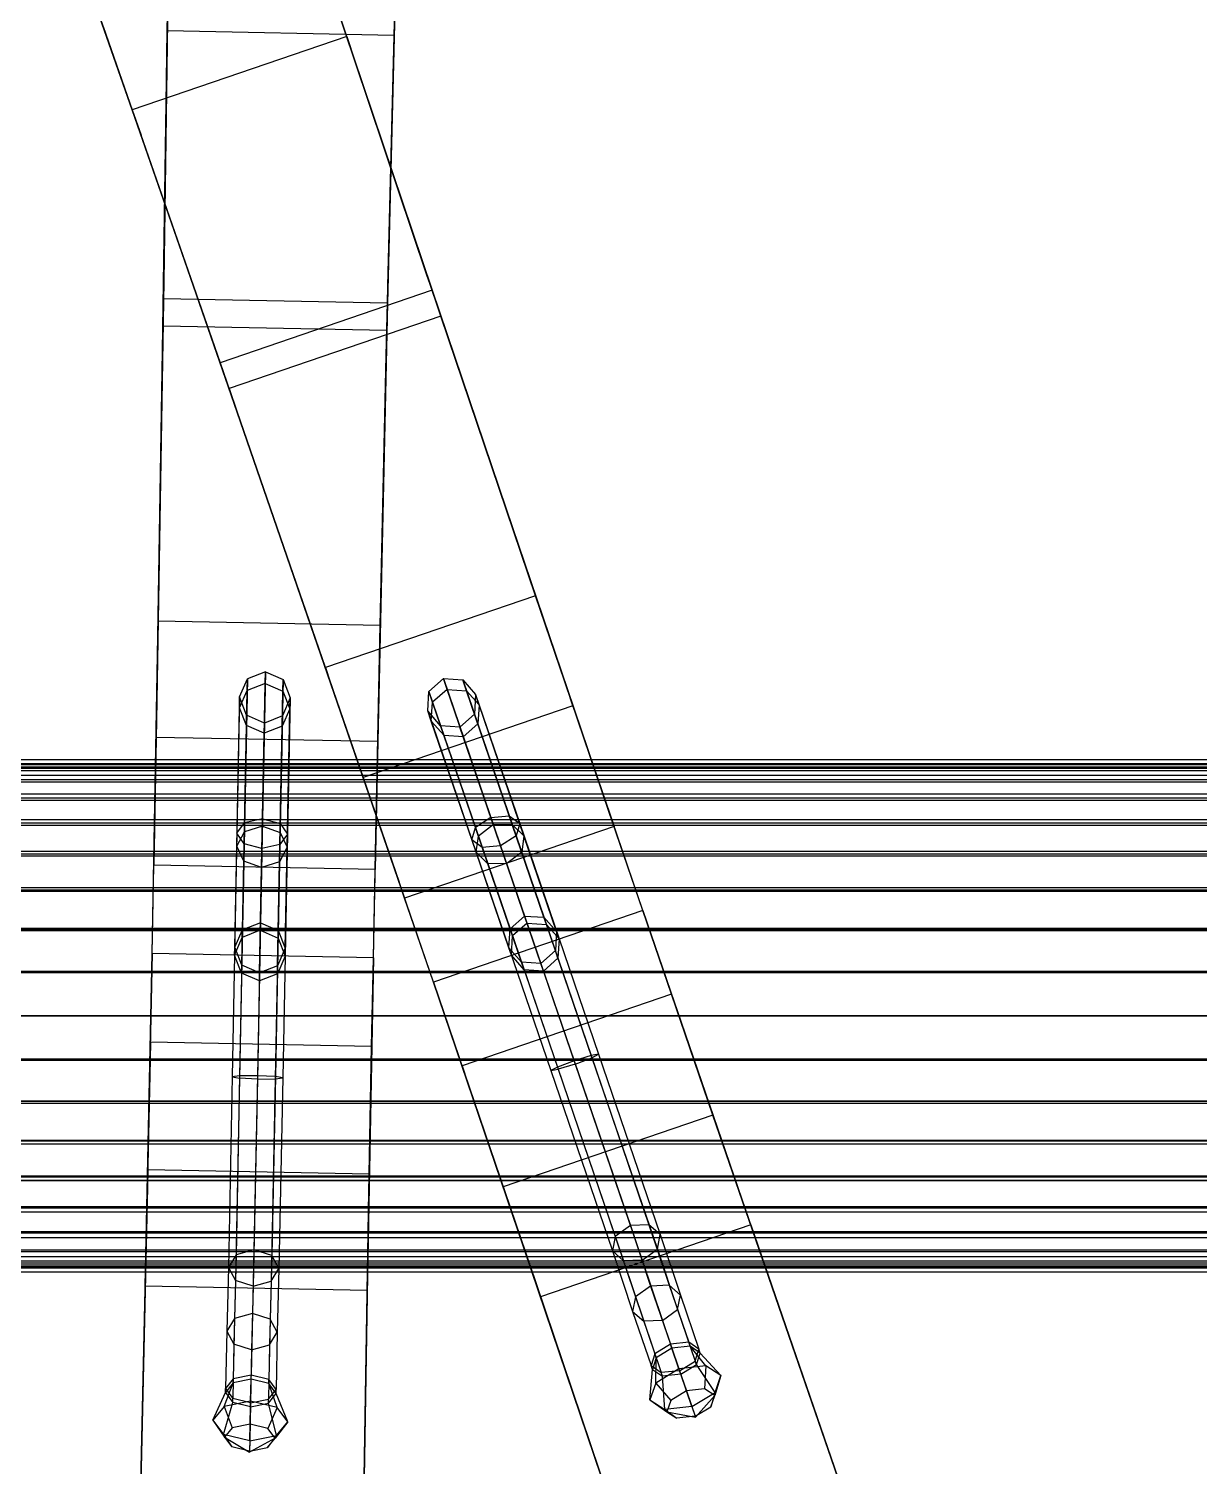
# Model space of a CAD drawing. Extents: x 11992 to 29481, y -6727 to 6811.
# Drawn here: x 14593.6 to 14664.7, y 899.8 to 987.1 of the extents above; entities that cross this region are included whole.
import ezdxf

# ---------------------------------------------------------------- set-up
doc = ezdxf.new("R2010")
doc.units = 0
doc.header["$MEASUREMENT"] = 0
doc.layers.get('0').update_dxf_attribs({"color": 8, "linetype": 'CONTINUOUS'})

msp = doc.modelspace()

# ---------------------------------------------------------------- linework, layer by layer
for p, q in [((14602.059, 986.958, -225.292), (14602.251, 1001.926, -243.542)), ((14615.831, 986.69, -225.292), (14616.222, 1001.654, -243.542)), ((14602.037, 985.325, -226.298), (14602.234, 1000.513, -244.817)), ((14612.956, 986.624, -1560.279), (14608.205, 1000.819, -1578.529)), ((14615.789, 985.057, -226.298), (14616.184, 1000.242, -244.817)), ((14613.476, 985.075, -1561.286), (14608.653, 999.479, -1579.805)), ((14599.924, 982.166, -1560.279), (14594.984, 996.296, -1578.529)), ((14600.461, 980.623, -1561.286), (14595.451, 994.962, -1579.805)), ((14602.144, 993.358, -258.021), (14601.841, 971.737, -245.625)), ((14610.922, 992.693, -1593.008), (14617.81, 972.195, -1580.613)), ((14615.995, 993.089, -258.021), (14615.457, 971.472, -245.625)), ((14602.131, 992.315, -259.547), (14601.825, 970.693, -247.152)), ((14615.968, 992.046, -259.547), (14615.433, 970.429, -247.152)), ((14611.253, 991.703, -1594.534), (14618.144, 971.207, -1582.139)), ((14597.814, 988.208, -1593.008), (14604.924, 967.787, -1580.613)), ((14598.158, 987.224, -1594.534), (14605.266, 966.801, -1582.139)), ((14612.956, 986.624, -1560.279), (14599.924, 982.166, -1560.279)), ((14601.799, 969.033, -197.931), (14602.059, 986.958, -225.292)), ((14602.059, 986.958, -225.292), (14602.037, 985.325, -226.298)), ((14615.831, 986.69, -225.292), (14602.059, 986.958, -225.292)), ((14618.674, 969.634, -1532.918), (14612.956, 986.624, -1560.279)), ((14612.956, 986.624, -1560.279), (14613.476, 985.075, -1561.286)), ((14615.394, 968.769, -197.931), (14615.831, 986.69, -225.292)), ((14615.831, 986.69, -225.292), (14615.789, 985.057, -226.298)), ((14601.776, 967.521, -199.122), (14602.037, 985.325, -226.298)), ((14601.841, 971.737, -245.625), (14602.037, 985.325, -226.298)), ((14619.158, 968.2, -1534.109), (14613.476, 985.075, -1561.286)), ((14617.81, 972.195, -1580.613), (14613.476, 985.075, -1561.286)), ((14615.358, 967.256, -199.122), (14615.789, 985.057, -226.298)), ((14615.457, 971.472, -245.625), (14615.789, 985.057, -226.298)), ((14599.924, 982.166, -1560.279), (14600.461, 980.623, -1561.286)), ((14605.81, 965.233, -1532.918), (14599.924, 982.166, -1560.279)), ((14606.305, 963.803, -1534.109), (14600.461, 980.623, -1561.286)), ((14604.924, 967.787, -1580.613), (14600.461, 980.623, -1561.286)), ((14601.841, 971.737, -245.625), (14601.399, 945.099, -230.354)), ((14601.825, 970.693, -247.152), (14601.841, 971.737, -245.625)), ((14618.144, 971.207, -1582.139), (14617.81, 972.195, -1580.613)), ((14617.81, 972.195, -1580.613), (14626.36, 946.963, -1565.341)), ((14618.144, 971.207, -1582.139), (14605.266, 966.801, -1582.139)), ((14615.457, 971.472, -245.625), (14614.862, 944.837, -230.354)), ((14615.433, 970.429, -247.152), (14615.457, 971.472, -245.625)), ((14618.144, 971.207, -1582.139), (14626.697, 945.976, -1566.868)), ((14601.825, 970.693, -247.152), (14601.381, 944.056, -231.88)), ((14615.433, 970.429, -247.152), (14601.825, 970.693, -247.152)), ((14615.433, 970.429, -247.152), (14614.84, 943.794, -231.88)), ((14618.674, 969.634, -1532.918), (14605.81, 965.233, -1532.918)), ((14624.425, 952.654, -1519.332), (14618.674, 969.634, -1532.918)), ((14618.674, 969.634, -1532.918), (14619.158, 968.2, -1534.109)), ((14601.506, 951.109, -184.345), (14601.799, 969.033, -197.931)), ((14601.799, 969.033, -197.931), (14601.776, 967.521, -199.122)), ((14615.394, 968.769, -197.931), (14601.799, 969.033, -197.931)), ((14614.99, 950.847, -184.345), (14615.394, 968.769, -197.931)), ((14615.394, 968.769, -197.931), (14615.358, 967.256, -199.122)), ((14624.719, 951.789, -1520.977), (14619.158, 968.2, -1534.109)), ((14626.36, 946.963, -1565.341), (14619.158, 968.2, -1534.109)), ((14601.399, 945.099, -230.354), (14601.776, 967.521, -199.122)), ((14601.49, 950.195, -185.99), (14601.776, 967.521, -199.122)), ((14605.266, 966.801, -1582.139), (14604.924, 967.787, -1580.613)), ((14604.924, 967.787, -1580.613), (14613.62, 942.605, -1565.341)), ((14605.266, 966.801, -1582.139), (14613.959, 941.618, -1566.868)), ((14614.862, 944.837, -230.354), (14615.358, 967.256, -199.122)), ((14614.97, 949.933, -185.99), (14615.358, 967.256, -199.122)), ((14605.81, 965.233, -1532.918), (14606.305, 963.803, -1534.109)), ((14611.664, 948.289, -1519.332), (14605.81, 965.233, -1532.918)), ((14611.961, 947.425, -1520.977), (14606.305, 963.803, -1534.109)), ((14613.62, 942.605, -1565.341), (14606.305, 963.803, -1534.109)), ((14624.425, 952.654, -1519.332), (14611.664, 948.289, -1519.332)), ((14630.94, 933.541, -1514.615), (14624.425, 952.654, -1519.332)), ((14624.425, 952.654, -1519.332), (14624.719, 951.789, -1520.977)), ((14630.94, 933.541, -1516.933), (14624.719, 951.789, -1520.977)), ((14628.863, 939.621, -1560.895), (14624.719, 951.789, -1520.977)), ((14601.134, 930.919, -179.628), (14601.506, 951.109, -184.345)), ((14601.506, 951.109, -184.345), (14601.49, 950.195, -185.99)), ((14614.99, 950.847, -184.345), (14601.506, 951.109, -184.345)), ((14614.575, 930.658, -179.628), (14614.99, 950.847, -184.345)), ((14614.99, 950.847, -184.345), (14614.97, 949.933, -185.99)), ((14601.134, 930.919, -181.945), (14601.49, 950.195, -185.99)), ((14601.257, 937.343, -225.907), (14601.49, 950.195, -185.99)), ((14614.575, 930.658, -181.945), (14614.97, 949.933, -185.99)), ((14614.703, 937.081, -225.907), (14614.97, 949.933, -185.99)), ((14611.664, 948.289, -1519.332), (14611.961, 947.425, -1520.977)), ((14618.22, 929.19, -1514.615), (14611.664, 948.289, -1519.332)), ((14606.92, 947.604, -122.246), (14606.448, 923.351, -106.771)), ((14606.449, 946.512, -122.572), (14606.92, 947.604, -122.246)), ((14606.906, 946.904, -138.207), (14606.92, 947.604, -122.246)), ((14608, 947.325, -138.382), (14606.906, 946.904, -138.207)), ((14608.014, 948.039, -122.111), (14606.92, 947.604, -122.246)), ((14607.831, 938.666, -148.418), (14608, 947.325, -138.382)), ((14608.014, 948.039, -122.111), (14607.84, 939.112, -109.583)), ((14608, 947.325, -138.382), (14608.014, 948.039, -122.111)), ((14608, 947.325, -138.382), (14609.076, 946.862, -138.207)), ((14608.014, 948.039, -122.111), (14609.09, 947.562, -122.246)), ((14609.09, 947.562, -122.246), (14608.921, 938.827, -109.987)), ((14609.076, 946.862, -138.207), (14609.09, 947.562, -122.246)), ((14609.09, 947.562, -122.246), (14609.518, 946.453, -122.572)), ((14618.22, 929.19, -1516.933), (14611.961, 947.425, -1520.977)), ((14616.138, 935.268, -1560.895), (14611.961, 947.425, -1520.977)), ((14618.83, 947.63, -1457.099), (14617.95, 946.847, -1457.234)), ((14619.061, 946.955, -1473.37), (14618.83, 947.63, -1457.099)), ((14618.83, 947.63, -1457.099), (14620.005, 947.55, -1457.234)), ((14618.83, 947.63, -1457.099), (14621.72, 939.182, -1444.57)), ((14620.231, 946.887, -1473.194), (14620.005, 947.55, -1457.234)), ((14620.005, 947.55, -1457.234), (14620.786, 946.654, -1457.559)), ((14620.005, 947.55, -1457.234), (14622.832, 939.284, -1444.975)), ((14606.449, 946.512, -122.572), (14606.288, 938.241, -110.963)), ((14606.436, 945.845, -137.783), (14606.906, 946.904, -138.207)), ((14606.436, 945.845, -137.783), (14606.449, 946.512, -122.572)), ((14606.877, 945.403, -122.897), (14606.449, 946.512, -122.572)), ((14606.739, 938.319, -148.156), (14606.906, 946.904, -138.207)), ((14608.91, 938.277, -148.156), (14609.076, 946.862, -138.207)), ((14609.518, 946.453, -122.572), (14609.047, 945.361, -122.897)), ((14609.076, 946.862, -138.207), (14609.505, 945.786, -137.783)), ((14609.518, 946.453, -122.572), (14609.357, 938.182, -110.963)), ((14609.505, 945.786, -137.783), (14609.518, 946.453, -122.572)), ((14617.881, 945.66, -1457.559), (14617.95, 946.847, -1457.234)), ((14618.177, 946.185, -1473.194), (14617.95, 946.847, -1457.234)), ((14617.95, 946.847, -1457.234), (14620.779, 938.581, -1444.975)), ((14619.061, 946.955, -1473.37), (14618.177, 946.185, -1473.194)), ((14621.864, 938.76, -1483.406), (14619.061, 946.955, -1473.37)), ((14619.061, 946.955, -1473.37), (14620.231, 946.887, -1473.194)), ((14623.01, 938.763, -1483.143), (14620.231, 946.887, -1473.194)), ((14620.231, 946.887, -1473.194), (14621.002, 946.023, -1472.77)), ((14620.786, 946.654, -1457.559), (14620.717, 945.467, -1457.885)), ((14621.002, 946.023, -1472.77), (14620.786, 946.654, -1457.559)), ((14620.786, 946.654, -1457.559), (14623.464, 938.827, -1445.951)), ((14626.697, 945.976, -1566.868), (14626.36, 946.963, -1565.341)), ((14626.36, 946.963, -1565.341), (14628.863, 939.621, -1560.895)), ((14606.273, 937.441, -147.523), (14606.436, 945.845, -137.783)), ((14606.865, 944.769, -137.359), (14606.436, 945.845, -137.783)), ((14609.505, 945.786, -137.783), (14609.035, 944.727, -137.359)), ((14609.342, 937.381, -147.523), (14609.505, 945.786, -137.783)), ((14626.697, 945.976, -1566.868), (14613.959, 941.618, -1566.868)), ((14618.663, 944.764, -1457.885), (14617.881, 945.66, -1457.559)), ((14618.097, 945.029, -1472.77), (14617.881, 945.66, -1457.559)), ((14617.881, 945.66, -1457.559), (14620.559, 937.833, -1445.951)), ((14618.097, 945.029, -1472.77), (14618.177, 946.185, -1473.194)), ((14620.956, 938.061, -1483.143), (14618.177, 946.185, -1473.194)), ((14621.002, 946.023, -1472.77), (14620.923, 944.867, -1472.346)), ((14623.723, 938.069, -1482.51), (14621.002, 946.023, -1472.77)), ((14626.697, 945.976, -1566.868), (14629.2, 938.634, -1562.421)), ((14601.399, 945.099, -230.354), (14601.257, 937.343, -225.907)), ((14601.381, 944.056, -231.88), (14601.399, 945.099, -230.354)), ((14606.705, 936.545, -146.89), (14606.865, 944.769, -137.359)), ((14606.877, 945.403, -122.897), (14606.725, 937.596, -111.94)), ((14606.865, 944.769, -137.359), (14606.877, 945.403, -122.897)), ((14607.941, 944.306, -137.183), (14606.865, 944.769, -137.359)), ((14607.954, 944.926, -123.032), (14606.877, 945.403, -122.897)), ((14607.954, 944.926, -123.032), (14607.805, 937.311, -112.344)), ((14607.941, 944.306, -137.183), (14607.954, 944.926, -123.032)), ((14609.035, 944.727, -137.359), (14607.941, 944.306, -137.183)), ((14609.047, 945.361, -122.897), (14607.954, 944.926, -123.032)), ((14608.875, 936.503, -146.89), (14609.035, 944.727, -137.359)), ((14609.047, 945.361, -122.897), (14608.896, 937.554, -111.94)), ((14609.035, 944.727, -137.359), (14609.047, 945.361, -122.897)), ((14614.862, 944.837, -230.354), (14614.703, 937.081, -225.907)), ((14614.84, 943.794, -231.88), (14614.862, 944.837, -230.354)), ((14618.868, 944.164, -1472.346), (14618.097, 945.029, -1472.77)), ((14620.818, 937.075, -1482.51), (14618.097, 945.029, -1472.77)), ((14619.838, 944.684, -1458.02), (14618.663, 944.764, -1457.885)), ((14618.868, 944.164, -1472.346), (14618.663, 944.764, -1457.885)), ((14618.663, 944.764, -1457.885), (14621.191, 937.376, -1446.928)), ((14620.717, 945.467, -1457.885), (14619.838, 944.684, -1458.02)), ((14620.038, 944.097, -1472.171), (14619.838, 944.684, -1458.02)), ((14619.838, 944.684, -1458.02), (14626.771, 924.415, -1444.471)), ((14620.923, 944.867, -1472.346), (14620.038, 944.097, -1472.171)), ((14620.923, 944.867, -1472.346), (14620.717, 945.467, -1457.885)), ((14620.717, 945.467, -1457.885), (14623.245, 938.078, -1446.928)), ((14623.585, 937.084, -1481.877), (14620.923, 944.867, -1472.346)), ((14601.381, 944.056, -231.88), (14601.237, 936.3, -227.433)), ((14614.84, 943.794, -231.88), (14601.381, 944.056, -231.88)), ((14607.783, 936.156, -146.628), (14607.941, 944.306, -137.183)), ((14614.84, 943.794, -231.88), (14614.682, 936.038, -227.433)), ((14620.038, 944.097, -1472.171), (14618.868, 944.164, -1472.346)), ((14621.531, 936.381, -1481.877), (14618.868, 944.164, -1472.346)), ((14624.748, 930.33, -1492.605), (14620.038, 944.097, -1472.171)), ((14427.638, 942.706, -126.749), (15683.433, 942.708, -126.75)), ((14427.638, 942.704, -1463.261), (15683.433, 942.708, -1463.262)), ((14427.638, 942.47, -124.049), (15683.433, 942.471, -124.049)), ((14427.638, 942.469, -1460.56), (15683.433, 942.471, -1460.561)), ((14427.638, 942.47, -129.45), (15683.433, 942.471, -129.451)), ((14427.638, 942.469, -1465.962), (15683.433, 942.471, -1465.963)), ((14427.638, 942.404, -126.749), (15683.433, 942.405, -126.75)), ((14427.638, 942.402, -1463.261), (15683.433, 942.405, -1463.262)), ((15683.433, 942.174, -124.102), (14427.638, 942.172, -124.101)), ((15683.433, 942.174, -1460.613), (14427.638, 942.171, -1460.613)), ((15683.433, 942.174, -129.398), (14427.638, 942.172, -129.398)), ((15683.433, 942.174, -1465.91), (14427.638, 942.171, -1465.91)), ((14427.913, 942.268, -126.75), (15683.707, 942.27, -126.75)), ((14427.913, 942.266, -1463.262), (15683.707, 942.27, -1463.262)), ((14427.913, 942.039, -124.124), (15683.707, 942.04, -124.124)), ((14427.913, 942.037, -1460.636), (15683.707, 942.04, -1460.636)), ((14427.913, 942.039, -129.376), (15683.707, 942.04, -129.376)), ((14427.913, 942.037, -1465.888), (15683.707, 942.04, -1465.888)), ((14613.959, 941.618, -1566.868), (14613.62, 942.605, -1565.341)), ((14613.62, 942.605, -1565.341), (14616.138, 935.268, -1560.895)), ((14427.638, 941.768, -121.43), (15683.433, 941.77, -121.43)), ((14427.638, 941.768, -132.069), (15683.433, 941.77, -132.07)), ((14427.638, 941.767, -1457.941), (15683.433, 941.77, -1457.942)), ((14427.638, 941.767, -1468.581), (15683.433, 941.77, -1468.582)), ((15683.433, 941.486, -121.533), (14427.638, 941.484, -121.533)), ((15683.433, 941.486, -131.966), (14427.638, 941.484, -131.966)), ((15683.433, 941.485, -1458.045), (14427.638, 941.482, -1458.045)), ((15683.433, 941.485, -1468.478), (14427.638, 941.482, -1468.478)), ((14427.913, 941.356, -121.578), (15683.707, 941.358, -121.578)), ((14427.913, 941.356, -131.921), (15683.707, 941.358, -131.922)), ((14427.913, 941.355, -1458.09), (15683.707, 941.358, -1458.09)), ((14427.913, 941.355, -1468.433), (15683.707, 941.358, -1468.434)), ((14613.959, 941.618, -1566.868), (14616.477, 934.281, -1562.421)), ((14427.638, 940.623, -134.527), (15683.433, 940.624, -134.527)), ((14427.638, 940.621, -1471.039), (15683.433, 940.624, -1471.039)), ((14427.638, 940.623, -118.972), (15683.433, 940.624, -118.973)), ((14427.638, 940.621, -1455.484), (15683.433, 940.624, -1455.485)), ((15683.433, 940.362, -134.376), (14427.638, 940.36, -134.375)), ((15683.433, 940.362, -1470.888), (14427.638, 940.359, -1470.887)), ((15683.433, 940.362, -119.124), (14427.638, 940.36, -119.124)), ((15683.433, 940.362, -1455.636), (14427.638, 940.359, -1455.635)), ((14427.913, 940.242, -134.31), (15683.707, 940.244, -134.311)), ((14427.913, 940.241, -1470.822), (15683.707, 940.244, -1470.822)), ((14427.913, 940.242, -119.189), (15683.707, 940.244, -119.189)), ((14427.913, 940.241, -1455.701), (15683.707, 940.244, -1455.701)), ((14629.2, 938.634, -1562.421), (14628.863, 939.621, -1560.895)), ((14630.94, 933.541, -1557.184), (14628.863, 939.621, -1560.895)), ((14427.638, 939.067, -116.752), (15683.433, 939.069, -116.752)), ((14427.638, 939.067, -136.747), (15683.433, 939.069, -136.748)), ((14427.638, 939.066, -1453.263), (15683.433, 939.068, -1453.264)), ((14427.638, 939.066, -1473.259), (15683.433, 939.068, -1473.26)), ((15683.433, 938.837, -116.946), (14427.638, 938.836, -116.946)), ((15683.433, 938.837, -136.553), (14427.638, 938.836, -136.553)), ((15683.433, 938.837, -1453.458), (14427.638, 938.834, -1453.458)), ((15683.433, 938.837, -1473.065), (14427.638, 938.834, -1473.065)), ((14427.913, 938.73, -117.03), (15683.707, 938.732, -117.03)), ((14427.913, 938.73, -136.469), (15683.707, 938.732, -136.469)), ((14427.913, 938.729, -1453.542), (15683.707, 938.732, -1453.542)), ((14427.913, 938.729, -1472.981), (15683.707, 938.732, -1472.982)), ((14606.288, 938.241, -110.963), (14606.75, 938.869, -109.987)), ((14607.831, 938.666, -148.418), (14606.739, 938.319, -148.156)), ((14607.84, 939.112, -109.583), (14606.75, 938.869, -109.987)), ((14607.84, 939.112, -109.583), (14607.532, 923.3, -106.305)), ((14607.717, 932.791, -158.51), (14607.831, 938.666, -148.418)), ((14607.831, 938.666, -148.418), (14608.91, 938.277, -148.156)), ((14607.84, 939.112, -109.583), (14608.921, 938.827, -109.987)), ((14608.921, 938.827, -109.987), (14608.618, 923.309, -106.771)), ((14608.921, 938.827, -109.987), (14609.357, 938.182, -110.963)), ((14629.2, 938.634, -1562.421), (14616.477, 934.281, -1562.421)), ((14620.559, 937.833, -1445.951), (14620.779, 938.581, -1444.975)), ((14621.72, 939.182, -1444.57), (14620.779, 938.581, -1444.975)), ((14620.779, 938.581, -1444.975), (14625.802, 923.895, -1441.758)), ((14621.864, 938.76, -1483.406), (14620.956, 938.061, -1483.143)), ((14621.72, 939.182, -1444.57), (14622.832, 939.284, -1444.975)), ((14621.72, 939.182, -1444.57), (14626.839, 924.218, -1441.293)), ((14621.864, 938.76, -1483.406), (14623.01, 938.763, -1483.143)), ((14623.766, 933.2, -1493.497), (14621.864, 938.76, -1483.406)), ((14622.832, 939.284, -1444.975), (14623.464, 938.827, -1445.951)), ((14622.832, 939.284, -1444.975), (14627.856, 924.598, -1441.758)), ((14624.937, 933.131, -1493.367), (14623.01, 938.763, -1483.143)), ((14623.01, 938.763, -1483.143), (14623.723, 938.069, -1482.51)), ((14623.464, 938.827, -1445.951), (14623.245, 938.078, -1446.928)), ((14623.464, 938.827, -1445.951), (14628.258, 924.813, -1442.882)), ((14630.94, 933.541, -1559.336), (14629.2, 938.634, -1562.421)), ((14606.288, 938.241, -110.963), (14606, 923.434, -107.895)), ((14606.273, 937.441, -147.523), (14606.739, 938.319, -148.156)), ((14606.725, 937.596, -111.94), (14606.288, 938.241, -110.963)), ((14606.624, 932.368, -158.379), (14606.739, 938.319, -148.156)), ((14608.794, 932.326, -158.379), (14608.91, 938.277, -148.156)), ((14609.357, 938.182, -110.963), (14608.896, 937.554, -111.94)), ((14608.91, 938.277, -148.156), (14609.342, 937.381, -147.523)), ((14609.357, 938.182, -110.963), (14609.069, 923.374, -107.895)), ((14621.191, 937.376, -1446.928), (14620.559, 937.833, -1445.951)), ((14620.559, 937.833, -1445.951), (14625.353, 923.82, -1442.882)), ((14620.818, 937.075, -1482.51), (14620.956, 938.061, -1483.143)), ((14622.883, 932.428, -1493.367), (14620.956, 938.061, -1483.143)), ((14623.245, 938.078, -1446.928), (14622.303, 937.477, -1447.332)), ((14623.245, 938.078, -1446.928), (14627.809, 924.737, -1444.006)), ((14623.723, 938.069, -1482.51), (14623.585, 937.084, -1481.877)), ((14625.71, 932.262, -1493.051), (14623.723, 938.069, -1482.51)), ((14427.638, 937.151, -114.834), (15683.433, 937.152, -114.834)), ((14427.638, 937.149, -1451.346), (15683.433, 937.152, -1451.346)), ((14427.638, 937.151, -138.665), (15683.433, 937.152, -138.665)), ((14427.638, 937.149, -1475.177), (15683.433, 937.152, -1475.177)), ((15683.433, 936.958, -115.066), (14427.638, 936.956, -115.066)), ((15683.433, 936.958, -1451.578), (14427.638, 936.954, -1451.578)), ((15683.433, 936.958, -138.433), (14427.638, 936.956, -138.433)), ((15683.433, 936.958, -1474.945), (14427.638, 936.954, -1474.945)), ((14427.913, 936.867, -115.166), (15683.707, 936.868, -115.167)), ((14427.913, 936.865, -1451.678), (15683.707, 936.868, -1451.678)), ((14427.913, 936.867, -138.333), (15683.707, 936.868, -138.333)), ((14427.913, 936.865, -1474.845), (15683.707, 936.868, -1474.845)), ((14601.134, 930.919, -222.196), (14601.257, 937.343, -225.907)), ((14601.237, 936.3, -227.433), (14601.257, 937.343, -225.907)), ((14606.153, 931.304, -158.064), (14606.273, 937.441, -147.523)), ((14606.705, 936.545, -146.89), (14606.273, 937.441, -147.523)), ((14606.725, 937.596, -111.94), (14606.451, 923.499, -109.018)), ((14607.805, 937.311, -112.344), (14606.725, 937.596, -111.94)), ((14607.805, 937.311, -112.344), (14607.537, 923.508, -109.484)), ((14608.896, 937.554, -111.94), (14607.805, 937.311, -112.344)), ((14608.896, 937.554, -111.94), (14608.621, 923.456, -109.018)), ((14609.342, 937.381, -147.523), (14608.875, 936.503, -146.89)), ((14609.222, 931.245, -158.064), (14609.342, 937.381, -147.523)), ((14614.575, 930.658, -222.196), (14614.703, 937.081, -225.907)), ((14614.682, 936.038, -227.433), (14614.703, 937.081, -225.907)), ((14621.531, 936.381, -1481.877), (14620.818, 937.075, -1482.51)), ((14622.805, 931.268, -1493.051), (14620.818, 937.075, -1482.51)), ((14622.303, 937.477, -1447.332), (14621.191, 937.376, -1446.928)), ((14621.191, 937.376, -1446.928), (14625.754, 924.035, -1444.006)), ((14623.585, 937.084, -1481.877), (14622.677, 936.385, -1481.615)), ((14625.631, 931.102, -1492.736), (14623.585, 937.084, -1481.877)), ((14601.134, 930.919, -224.348), (14601.237, 936.3, -227.433)), ((14614.682, 936.038, -227.433), (14601.237, 936.3, -227.433)), ((14606.582, 930.223, -157.748), (14606.705, 936.545, -146.89)), ((14607.783, 936.156, -146.628), (14606.705, 936.545, -146.89)), ((14607.658, 929.758, -157.618), (14607.783, 936.156, -146.628)), ((14608.875, 936.503, -146.89), (14607.783, 936.156, -146.628)), ((14608.752, 930.181, -157.748), (14608.875, 936.503, -146.89)), ((14614.575, 930.658, -224.348), (14614.682, 936.038, -227.433)), ((14622.677, 936.385, -1481.615), (14621.531, 936.381, -1481.877)), ((14623.577, 930.399, -1492.736), (14621.531, 936.381, -1481.877)), ((14616.477, 934.281, -1562.421), (14616.138, 935.268, -1560.895)), ((14618.22, 929.19, -1557.184), (14616.138, 935.268, -1560.895)), ((14427.638, 934.929, -113.279), (15683.433, 934.931, -113.279)), ((14427.638, 934.929, -140.22), (15683.433, 934.931, -140.22)), ((14427.638, 934.928, -1449.791), (15683.433, 934.931, -1449.791)), ((14427.638, 934.928, -1476.732), (15683.433, 934.931, -1476.732)), ((15683.433, 934.779, -113.541), (14427.638, 934.777, -113.541)), ((15683.433, 934.779, -139.958), (14427.638, 934.777, -139.958)), ((15683.433, 934.779, -1450.053), (14427.638, 934.776, -1450.053)), ((15683.433, 934.779, -1476.47), (14427.638, 934.776, -1476.47)), ((14427.913, 934.708, -113.654), (15683.707, 934.709, -113.654)), ((14427.913, 934.708, -139.845), (15683.707, 934.709, -139.845)), ((14427.913, 934.706, -1450.166), (15683.707, 934.709, -1450.167)), ((14427.913, 934.706, -1476.357), (15683.707, 934.709, -1476.357)), ((14618.22, 929.19, -1559.336), (14616.477, 934.281, -1562.421)), ((14630.94, 933.541, -1559.336), (14618.22, 929.19, -1559.336)), ((14630.94, 933.541, -1514.615), (14618.22, 929.19, -1514.615)), ((14632.684, 928.45, -1562.421), (14630.94, 933.541, -1559.336)), ((14630.94, 933.541, -1559.336), (14630.94, 933.541, -1557.184)), ((14633.022, 927.463, -1560.895), (14630.94, 933.541, -1557.184)), ((14630.94, 933.541, -1516.933), (14630.94, 933.541, -1514.615)), ((14637.497, 914.442, -1519.332), (14630.94, 933.541, -1514.615)), ((14630.94, 933.541, -1516.933), (14637.199, 915.306, -1520.977)), ((14630.94, 933.541, -1557.184), (14630.94, 933.541, -1516.933)), ((14427.638, 932.472, -141.366), (15683.433, 932.473, -141.366)), ((14427.638, 932.47, -1477.878), (15683.433, 932.473, -1477.878)), ((14427.638, 932.472, -112.133), (15683.433, 932.473, -112.133)), ((14427.638, 932.47, -1448.645), (15683.433, 932.473, -1448.645)), ((14607.717, 932.791, -158.51), (14606.624, 932.368, -158.379)), ((14607.708, 932.337, -168.639), (14607.717, 932.791, -158.51)), ((14607.717, 932.791, -158.51), (14608.794, 932.326, -158.379)), ((14622.805, 931.268, -1493.051), (14622.883, 932.428, -1493.367)), ((14623.766, 933.2, -1493.497), (14622.883, 932.428, -1493.367)), ((14623.032, 931.994, -1503.616), (14622.883, 932.428, -1493.367)), ((14623.913, 932.77, -1517.19), (14623.032, 931.994, -1517.19)), ((14623.913, 932.77, -1503.626), (14623.032, 931.994, -1503.616)), ((14623.913, 932.77, -1503.626), (14623.766, 933.2, -1493.497)), ((14623.766, 933.2, -1493.497), (14624.937, 933.131, -1493.367)), ((14623.913, 932.77, -1517.19), (14625.086, 932.696, -1517.19)), ((14623.913, 932.77, -1517.19), (14623.913, 932.77, -1503.626)), ((14623.913, 932.77, -1503.626), (14625.086, 932.696, -1503.616)), ((14625.086, 932.696, -1503.616), (14624.937, 933.131, -1493.367)), ((14624.937, 933.131, -1493.367), (14625.71, 932.262, -1493.051)), ((14625.086, 932.696, -1517.19), (14625.086, 932.696, -1503.616)), ((14625.086, 932.696, -1517.19), (14625.863, 931.815, -1517.19)), ((14625.086, 932.696, -1503.616), (14625.863, 931.815, -1503.592)), ((15683.433, 932.369, -141.082), (14427.638, 932.368, -141.081)), ((15683.433, 932.369, -1477.594), (14427.638, 932.367, -1477.593)), ((15683.433, 932.369, -112.418), (14427.638, 932.368, -112.418)), ((15683.433, 932.369, -1448.93), (14427.638, 932.367, -1448.929)), ((14427.913, 932.319, -140.959), (15683.707, 932.321, -140.959)), ((14427.913, 932.319, -112.541), (15683.707, 932.321, -112.541)), ((14427.913, 932.317, -1477.471), (15683.707, 932.32, -1477.471)), ((14427.913, 932.317, -1449.053), (15683.707, 932.32, -1449.053)), ((14606.144, 930.832, -182.203), (14606.615, 931.908, -182.203)), ((14606.144, 930.832, -168.605), (14606.615, 931.908, -168.629)), ((14606.153, 931.304, -158.064), (14606.624, 932.368, -158.379)), ((14606.615, 931.908, -168.629), (14606.624, 932.368, -158.379)), ((14607.708, 932.337, -182.203), (14606.615, 931.908, -182.203)), ((14607.708, 932.337, -168.639), (14606.615, 931.908, -168.629)), ((14606.615, 931.908, -182.203), (14606.615, 931.908, -168.629)), ((14607.708, 932.337, -182.203), (14608.785, 931.866, -182.203)), ((14607.708, 932.337, -182.203), (14607.708, 932.337, -168.639)), ((14607.708, 932.337, -168.639), (14608.785, 931.866, -168.629)), ((14608.785, 931.866, -168.629), (14608.794, 932.326, -158.379)), ((14608.785, 931.866, -182.203), (14608.785, 931.866, -168.629)), ((14608.785, 931.866, -182.203), (14609.213, 930.772, -182.203)), ((14608.785, 931.866, -168.629), (14609.213, 930.772, -168.605)), ((14608.794, 932.326, -158.379), (14609.222, 931.245, -158.064)), ((14622.958, 930.821, -1517.19), (14623.032, 931.994, -1517.19)), ((14622.958, 930.821, -1503.592), (14623.032, 931.994, -1503.616)), ((14623.032, 931.994, -1517.19), (14623.032, 931.994, -1503.616)), ((14625.71, 932.262, -1493.051), (14625.631, 931.102, -1492.736)), ((14625.863, 931.815, -1503.592), (14625.71, 932.262, -1493.051)), ((14625.863, 931.815, -1517.19), (14625.788, 930.642, -1517.19)), ((14625.863, 931.815, -1503.592), (14625.788, 930.642, -1503.568)), ((14625.863, 931.815, -1517.19), (14625.863, 931.815, -1503.592)), ((14600.72, 910.73, -184.345), (14601.134, 930.919, -179.628)), ((14601.134, 930.919, -181.945), (14600.739, 911.644, -185.99)), ((14601.007, 924.495, -225.907), (14601.134, 930.919, -222.196)), ((14601.028, 925.538, -227.433), (14601.134, 930.919, -224.348)), ((14601.134, 930.919, -224.348), (14601.134, 930.919, -222.196)), ((14601.134, 930.919, -181.945), (14601.134, 930.919, -179.628)), ((14601.134, 930.919, -222.196), (14601.134, 930.919, -181.945)), ((14614.575, 930.658, -224.348), (14601.134, 930.919, -224.348)), ((14614.575, 930.658, -179.628), (14601.134, 930.919, -179.628)), ((14606.144, 930.832, -168.605), (14606.153, 931.304, -158.064)), ((14606.572, 929.738, -182.203), (14606.144, 930.832, -182.203)), ((14606.572, 929.738, -168.58), (14606.144, 930.832, -168.605)), ((14606.144, 930.832, -182.203), (14606.144, 930.832, -168.605)), ((14606.582, 930.223, -157.748), (14606.153, 931.304, -158.064)), ((14609.213, 930.772, -182.203), (14608.743, 929.696, -182.203)), ((14609.213, 930.772, -168.605), (14608.743, 929.696, -168.58)), ((14609.222, 931.245, -158.064), (14608.752, 930.181, -157.748)), ((14609.213, 930.772, -168.605), (14609.222, 931.245, -158.064)), ((14609.213, 930.772, -182.203), (14609.213, 930.772, -168.605)), ((14614.204, 910.468, -184.345), (14614.575, 930.658, -179.628)), ((14614.575, 930.658, -181.945), (14614.22, 911.381, -185.99)), ((14614.453, 924.234, -225.907), (14614.575, 930.658, -222.196)), ((14614.472, 925.277, -227.433), (14614.575, 930.658, -224.348)), ((14614.575, 930.658, -224.348), (14614.575, 930.658, -222.196)), ((14614.575, 930.658, -181.945), (14614.575, 930.658, -179.628)), ((14614.575, 930.658, -222.196), (14614.575, 930.658, -181.945)), ((14623.577, 930.399, -1492.736), (14622.805, 931.268, -1493.051)), ((14622.958, 930.821, -1503.592), (14622.805, 931.268, -1493.051)), ((14623.734, 929.94, -1517.19), (14622.958, 930.821, -1517.19)), ((14623.734, 929.94, -1503.568), (14622.958, 930.821, -1503.592)), ((14622.958, 930.821, -1517.19), (14622.958, 930.821, -1503.592)), ((14625.631, 931.102, -1492.736), (14624.748, 930.33, -1492.605)), ((14625.788, 930.642, -1503.568), (14625.631, 931.102, -1492.736)), ((14427.638, 929.853, -111.431), (15683.433, 929.854, -111.432)), ((14427.638, 929.853, -142.068), (15683.433, 929.854, -142.068)), ((14427.638, 929.852, -1447.943), (15683.433, 929.854, -1447.944)), ((14427.638, 929.852, -1478.579), (15683.433, 929.854, -1478.58)), ((15683.433, 929.802, -111.729), (14427.638, 929.8, -111.729)), ((15683.433, 929.802, -141.77), (14427.638, 929.8, -141.77)), ((15683.433, 929.801, -1448.241), (14427.638, 929.799, -1448.241)), ((15683.433, 929.801, -1478.282), (14427.638, 929.799, -1478.281)), ((14427.913, 929.773, -111.858), (15683.707, 929.775, -111.858)), ((14427.913, 929.773, -141.641), (15683.707, 929.775, -141.641)), ((14427.913, 929.772, -1448.37), (15683.707, 929.775, -1448.37)), ((14427.913, 929.772, -1478.153), (15683.707, 929.775, -1478.153)), ((14606.572, 929.738, -168.58), (14606.582, 930.223, -157.748)), ((14607.658, 929.758, -157.618), (14606.582, 930.223, -157.748)), ((14608.752, 930.181, -157.748), (14607.658, 929.758, -157.618)), ((14608.743, 929.696, -168.58), (14608.752, 930.181, -157.748)), ((14624.748, 930.33, -1492.605), (14623.577, 930.399, -1492.736)), ((14623.734, 929.94, -1503.568), (14623.577, 930.399, -1492.736)), ((14624.907, 929.866, -1517.19), (14623.734, 929.94, -1517.19)), ((14624.907, 929.866, -1503.558), (14623.734, 929.94, -1503.568)), ((14623.734, 929.94, -1517.19), (14623.734, 929.94, -1503.568)), ((14624.907, 929.866, -1503.558), (14624.748, 930.33, -1492.605)), ((14625.788, 930.642, -1517.19), (14624.907, 929.866, -1517.19)), ((14625.788, 930.642, -1503.568), (14624.907, 929.866, -1503.558)), ((14624.907, 929.866, -1517.19), (14624.907, 929.866, -1503.558)), ((14625.788, 930.642, -1517.19), (14625.788, 930.642, -1503.568)), ((14607.649, 929.268, -182.203), (14606.572, 929.738, -182.203)), ((14607.649, 929.268, -168.57), (14606.572, 929.738, -168.58)), ((14606.572, 929.738, -182.203), (14606.572, 929.738, -168.58)), ((14607.649, 929.268, -168.57), (14607.658, 929.758, -157.618)), ((14608.743, 929.696, -182.203), (14607.649, 929.268, -182.203)), ((14608.743, 929.696, -168.58), (14607.649, 929.268, -168.57)), ((14607.649, 929.268, -182.203), (14607.649, 929.268, -168.57)), ((14608.743, 929.696, -182.203), (14608.743, 929.696, -168.58)), ((14620.298, 923.11, -1560.895), (14618.22, 929.19, -1557.184)), ((14618.22, 929.19, -1559.336), (14618.22, 929.19, -1557.184)), ((14619.961, 924.097, -1562.421), (14618.22, 929.19, -1559.336)), ((14618.22, 929.19, -1516.933), (14624.442, 910.942, -1520.977)), ((14624.736, 910.076, -1519.332), (14618.22, 929.19, -1514.615)), ((14618.22, 929.19, -1516.933), (14618.22, 929.19, -1514.615)), ((14618.22, 929.19, -1557.184), (14618.22, 929.19, -1516.933)), ((14632.684, 928.45, -1562.421), (14619.961, 924.097, -1562.421)), ((14635.202, 921.113, -1566.868), (14632.684, 928.45, -1562.421)), ((14632.684, 928.45, -1562.421), (14633.022, 927.463, -1560.895)), ((14427.638, 927.152, -111.195), (15683.433, 927.153, -111.195)), ((15683.433, 927.153, -111.498), (14427.638, 927.152, -111.497)), ((14427.638, 927.15, -1447.707), (15683.433, 927.153, -1447.707)), ((15683.433, 927.153, -1448.01), (14427.638, 927.15, -1448.01)), ((14427.638, 927.152, -142.304), (15683.433, 927.153, -142.304)), ((15683.433, 927.153, -142.002), (14427.638, 927.152, -142.001)), ((14427.638, 927.15, -1478.816), (15683.433, 927.153, -1478.816)), ((15683.433, 927.153, -1478.514), (14427.638, 927.15, -1478.513)), ((14635.541, 920.126, -1565.341), (14633.022, 927.463, -1560.895)), ((14633.022, 927.463, -1560.895), (14637.199, 915.306, -1520.977)), ((14427.913, 927.147, -111.628), (15683.707, 927.149, -111.629)), ((14427.913, 927.146, -1448.14), (15683.707, 927.149, -1448.141)), ((14427.913, 927.147, -141.871), (15683.707, 927.149, -141.871)), ((14427.913, 927.146, -1478.383), (15683.707, 927.149, -1478.383)), ((14600.87, 917.783, -231.88), (14601.028, 925.538, -227.433)), ((14601.028, 925.538, -227.433), (14601.007, 924.495, -225.907)), ((14614.472, 925.277, -227.433), (14601.028, 925.538, -227.433)), ((14614.329, 917.521, -231.88), (14614.472, 925.277, -227.433)), ((14614.472, 925.277, -227.433), (14614.453, 924.234, -225.907)), ((14627.809, 924.737, -1444.006), (14626.771, 924.415, -1444.471)), ((14626.839, 924.218, -1441.293), (14627.856, 924.598, -1441.758)), ((14628.258, 924.813, -1442.882), (14627.809, 924.737, -1444.006)), ((14627.809, 924.737, -1444.006), (14631.32, 914.451, -1449.231)), ((14627.856, 924.598, -1441.758), (14628.258, 924.813, -1442.882)), ((14627.856, 924.598, -1441.758), (14631.83, 912.969, -1447.556)), ((14628.258, 924.813, -1442.882), (14632, 913.856, -1448.395)), ((15683.433, 924.505, -111.729), (14427.638, 924.504, -111.729)), ((15683.433, 924.505, -141.77), (14427.638, 924.504, -141.77)), ((15683.433, 924.505, -1448.241), (14427.638, 924.502, -1448.241)), ((15683.433, 924.505, -1478.282), (14427.638, 924.502, -1478.281)), ((14427.638, 924.451, -111.431), (15683.433, 924.453, -111.432)), ((14427.638, 924.451, -142.068), (15683.433, 924.453, -142.068)), ((14427.638, 924.45, -1447.943), (15683.433, 924.453, -1447.944)), ((14427.638, 924.45, -1478.579), (15683.433, 924.453, -1478.58)), ((14427.913, 924.521, -111.858), (15683.707, 924.523, -111.858)), ((14427.913, 924.521, -141.641), (15683.707, 924.523, -141.641)), ((14427.913, 924.52, -1448.37), (15683.707, 924.523, -1448.37)), ((14427.913, 924.52, -1478.153), (15683.707, 924.523, -1478.153)), ((14601.007, 924.495, -225.907), (14600.739, 911.644, -185.99)), ((14600.848, 916.74, -230.354), (14601.007, 924.495, -225.907)), ((14614.453, 924.234, -225.907), (14614.22, 911.381, -185.99)), ((14614.31, 916.478, -230.354), (14614.453, 924.234, -225.907)), ((14619.961, 924.097, -1562.421), (14620.298, 923.11, -1560.895)), ((14622.464, 916.755, -1566.868), (14619.961, 924.097, -1562.421)), ((14625.754, 924.035, -1444.006), (14625.353, 923.82, -1442.882)), ((14625.353, 923.82, -1442.882), (14625.802, 923.895, -1441.758)), ((14625.353, 923.82, -1442.882), (14629.096, 912.862, -1448.389)), ((14626.771, 924.415, -1444.471), (14625.754, 924.035, -1444.006)), ((14625.754, 924.035, -1444.006), (14629.266, 913.748, -1449.228)), ((14626.839, 924.218, -1441.293), (14625.802, 923.895, -1441.758)), ((14625.802, 923.895, -1441.758), (14629.776, 912.266, -1447.552)), ((14626.771, 924.415, -1444.471), (14630.187, 914.407, -1449.577)), ((14626.839, 924.218, -1441.293), (14630.908, 912.311, -1447.207)), ((14606, 923.434, -107.895), (14605.769, 911.857, -113.402)), ((14606.451, 923.499, -109.018), (14606, 923.434, -107.895)), ((14606, 923.434, -107.895), (14606.448, 923.351, -106.771)), ((14606.448, 923.351, -106.771), (14606.204, 911.064, -112.565)), ((14606.451, 923.499, -109.018), (14606.232, 912.631, -114.24)), ((14607.532, 923.3, -106.305), (14606.448, 923.351, -106.771)), ((14607.537, 923.508, -109.484), (14606.451, 923.499, -109.018)), ((14607.532, 923.3, -106.305), (14607.284, 910.719, -112.22)), ((14607.537, 923.508, -109.484), (14607.323, 912.935, -114.589)), ((14607.532, 923.3, -106.305), (14608.618, 923.309, -106.771)), ((14608.621, 923.456, -109.018), (14607.537, 923.508, -109.484)), ((14608.618, 923.309, -106.771), (14608.375, 911.022, -112.568)), ((14608.621, 923.456, -109.018), (14608.403, 912.589, -114.244)), ((14608.618, 923.309, -106.771), (14609.069, 923.374, -107.895)), ((14609.069, 923.374, -107.895), (14608.621, 923.456, -109.018)), ((14609.069, 923.374, -107.895), (14608.838, 911.797, -113.407)), ((14622.8, 915.768, -1565.341), (14620.298, 923.11, -1560.895)), ((14620.298, 923.11, -1560.895), (14624.442, 910.942, -1520.977)), ((15683.433, 921.937, -141.082), (14427.638, 921.936, -141.081)), ((15683.433, 921.937, -112.418), (14427.638, 921.936, -112.418)), ((15683.433, 921.936, -1477.594), (14427.638, 921.934, -1477.593)), ((15683.433, 921.936, -1448.93), (14427.638, 921.934, -1448.929)), ((14427.913, 921.975, -140.959), (15683.707, 921.977, -140.959)), ((14427.913, 921.974, -1477.471), (15683.707, 921.977, -1477.471)), ((14427.913, 921.975, -112.541), (15683.707, 921.977, -112.541)), ((14427.913, 921.974, -1449.052), (15683.707, 921.977, -1449.053)), ((14427.638, 921.833, -112.133), (15683.433, 921.834, -112.133)), ((14427.638, 921.833, -141.366), (15683.433, 921.833, -141.366)), ((14427.638, 921.831, -1477.877), (15683.433, 921.833, -1477.878)), ((14427.638, 921.831, -1448.645), (15683.433, 921.833, -1448.645)), ((14635.202, 921.113, -1566.868), (14622.464, 916.755, -1566.868)), ((14643.895, 895.929, -1582.139), (14635.202, 921.113, -1566.868)), ((14635.202, 921.113, -1566.868), (14635.541, 920.126, -1565.341)), ((15683.433, 919.527, -113.541), (14427.638, 919.526, -113.541)), ((15683.433, 919.527, -139.958), (14427.638, 919.526, -139.958)), ((15683.433, 919.527, -1450.053), (14427.638, 919.524, -1450.053)), ((15683.433, 919.527, -1476.47), (14427.638, 919.524, -1476.47)), ((14427.638, 919.374, -113.279), (15683.433, 919.376, -113.279)), ((14427.638, 919.374, -140.22), (15683.433, 919.376, -140.22)), ((14427.638, 919.373, -1449.791), (15683.433, 919.376, -1449.791)), ((14427.638, 919.373, -1476.732), (15683.433, 919.376, -1476.732)), ((14427.913, 919.587, -113.654), (15683.707, 919.588, -113.654)), ((14427.913, 919.587, -139.845), (15683.707, 919.588, -139.845)), ((14427.913, 919.585, -1450.166), (15683.707, 919.588, -1450.166)), ((14427.913, 919.585, -1476.357), (15683.707, 919.588, -1476.357)), ((14644.237, 894.944, -1580.613), (14635.541, 920.126, -1565.341)), ((14635.541, 920.126, -1565.341), (14642.856, 898.928, -1534.109)), ((14600.277, 891.148, -247.152), (14600.87, 917.783, -231.88)), ((14600.87, 917.783, -231.88), (14600.848, 916.74, -230.354)), ((14614.329, 917.521, -231.88), (14600.87, 917.783, -231.88)), ((15683.433, 917.35, -115.066), (14427.638, 917.348, -115.066)), ((15683.433, 917.35, -138.433), (14427.638, 917.348, -138.433)), ((15683.433, 917.349, -1451.578), (14427.638, 917.346, -1451.578)), ((15683.433, 917.349, -1474.945), (14427.638, 917.346, -1474.945)), ((14427.638, 917.154, -114.834), (15683.433, 917.155, -114.834)), ((14427.638, 917.152, -1451.346), (15683.433, 917.155, -1451.346)), ((14427.638, 917.154, -138.665), (15683.433, 917.155, -138.665)), ((14427.638, 917.152, -1475.177), (15683.433, 917.155, -1475.177)), ((14427.913, 917.427, -115.166), (15683.707, 917.429, -115.167)), ((14427.913, 917.426, -1451.678), (15683.707, 917.429, -1451.678)), ((14427.913, 917.427, -138.333), (15683.707, 917.429, -138.333)), ((14427.913, 917.426, -1474.845), (15683.707, 917.429, -1474.845)), ((14600.253, 890.105, -245.625), (14600.848, 916.74, -230.354)), ((14600.848, 916.74, -230.354), (14600.352, 894.321, -199.122)), ((14613.885, 890.883, -247.152), (14614.329, 917.521, -231.88)), ((14614.329, 917.521, -231.88), (14614.31, 916.478, -230.354)), ((14622.464, 916.755, -1566.868), (14622.8, 915.768, -1565.341)), ((14631.017, 891.524, -1582.139), (14622.464, 916.755, -1566.868)), ((14613.869, 889.84, -245.625), (14614.31, 916.478, -230.354)), ((14614.31, 916.478, -230.354), (14613.934, 894.056, -199.122)), ((15683.433, 915.47, -116.946), (14427.638, 915.469, -116.946)), ((15683.433, 915.47, -136.553), (14427.638, 915.469, -136.553)), ((15683.433, 915.47, -1453.458), (14427.638, 915.467, -1453.458)), ((15683.433, 915.47, -1473.065), (14427.638, 915.467, -1473.065)), ((14427.638, 915.237, -116.752), (15683.433, 915.238, -116.752)), ((14427.638, 915.237, -136.747), (15683.433, 915.238, -136.748)), ((14427.638, 915.235, -1453.263), (15683.433, 915.238, -1453.264)), ((14427.638, 915.235, -1473.259), (15683.433, 915.238, -1473.26)), ((14427.913, 915.564, -117.03), (15683.707, 915.565, -117.03)), ((14427.913, 915.564, -136.469), (15683.707, 915.565, -136.469)), ((14427.913, 915.562, -1453.542), (15683.707, 915.565, -1453.542)), ((14427.913, 915.562, -1472.981), (15683.707, 915.565, -1472.981)), ((14631.351, 890.535, -1580.613), (14622.8, 915.768, -1565.341)), ((14622.8, 915.768, -1565.341), (14630.002, 894.531, -1534.109)), ((14637.497, 914.442, -1519.332), (14637.199, 915.306, -1520.977)), ((14637.199, 915.306, -1520.977), (14642.856, 898.928, -1534.109)), ((14637.497, 914.442, -1519.332), (14624.736, 910.076, -1519.332)), ((14630.187, 914.407, -1449.577), (14629.266, 913.748, -1449.228)), ((14631.32, 914.451, -1449.231), (14630.187, 914.407, -1449.577)), ((14630.187, 914.407, -1449.577), (14631.418, 910.734, -1460.972)), ((14632, 913.856, -1448.395), (14631.32, 914.451, -1449.231)), ((14631.32, 914.451, -1449.231), (14632.55, 910.78, -1460.644)), ((14637.497, 914.442, -1519.332), (14643.351, 897.498, -1532.918)), ((15683.433, 913.945, -134.376), (14427.638, 913.943, -134.375)), ((15683.433, 913.945, -1470.888), (14427.638, 913.942, -1470.887)), ((15683.433, 913.945, -119.124), (14427.638, 913.943, -119.124)), ((15683.433, 913.945, -1455.636), (14427.638, 913.942, -1455.635)), ((14427.638, 913.682, -134.527), (15683.433, 913.683, -134.527)), ((14427.638, 913.68, -1471.038), (15683.433, 913.683, -1471.039)), ((14427.638, 913.682, -118.972), (15683.433, 913.683, -118.973)), ((14427.638, 913.68, -1455.484), (15683.433, 913.683, -1455.484)), ((14427.913, 914.052, -134.31), (15683.707, 914.054, -134.311)), ((14427.913, 914.051, -1470.822), (15683.707, 914.054, -1470.822)), ((14427.913, 914.052, -119.189), (15683.707, 914.054, -119.189)), ((14427.913, 914.051, -1455.701), (15683.707, 914.054, -1455.701)), ((14629.266, 913.748, -1449.228), (14629.096, 912.862, -1448.389)), ((14629.266, 913.748, -1449.228), (14630.496, 910.077, -1460.644)), ((14631.83, 912.969, -1447.556), (14632, 913.856, -1448.395)), ((14632, 913.856, -1448.395), (14633.227, 910.188, -1459.851)), ((15683.433, 912.821, -121.533), (14427.638, 912.82, -121.533)), ((15683.433, 912.821, -131.966), (14427.638, 912.82, -131.966)), ((15683.433, 912.821, -1458.045), (14427.638, 912.818, -1458.045)), ((15683.433, 912.821, -1468.478), (14427.638, 912.818, -1468.478)), ((14427.638, 912.535, -121.43), (15683.433, 912.537, -121.43)), ((14427.638, 912.535, -132.069), (15683.433, 912.537, -132.07)), ((14427.638, 912.534, -1457.941), (15683.433, 912.537, -1457.942)), ((14427.638, 912.534, -1468.581), (15683.433, 912.537, -1468.582)), ((14427.913, 912.938, -121.578), (15683.707, 912.94, -121.578)), ((14427.913, 912.938, -131.921), (15683.707, 912.94, -131.922)), ((14427.913, 912.936, -1458.09), (15683.707, 912.939, -1458.09)), ((14427.913, 912.936, -1468.433), (15683.707, 912.939, -1468.434)), ((14606.232, 912.631, -114.24), (14605.769, 911.857, -113.402)), ((14606.232, 912.631, -114.24), (14606.132, 908.761, -125.656)), ((14607.323, 912.935, -114.589), (14606.232, 912.631, -114.24)), ((14607.323, 912.935, -114.589), (14607.224, 909.062, -125.985)), ((14608.403, 912.589, -114.244), (14607.323, 912.935, -114.589)), ((14608.403, 912.589, -114.244), (14608.303, 908.719, -125.656)), ((14608.838, 911.797, -113.407), (14608.403, 912.589, -114.244)), ((14629.096, 912.862, -1448.389), (14629.776, 912.266, -1447.552)), ((14629.096, 912.862, -1448.389), (14630.322, 909.195, -1459.851)), ((14630.908, 912.311, -1447.207), (14629.776, 912.266, -1447.552)), ((14630.908, 912.311, -1447.207), (14631.83, 912.969, -1447.556)), ((14630.908, 912.311, -1447.207), (14632.132, 908.649, -1458.729)), ((14631.83, 912.969, -1447.556), (14633.054, 909.306, -1459.058)), ((15683.433, 912.133, -124.101), (14427.638, 912.132, -124.101)), ((15683.433, 912.133, -1460.613), (14427.638, 912.13, -1460.613)), ((15683.433, 912.133, -129.398), (14427.638, 912.132, -129.398)), ((15683.433, 912.133, -1465.91), (14427.638, 912.13, -1465.91)), ((15683.433, 911.901, -126.75), (14427.638, 911.9, -126.749)), ((15683.433, 911.901, -1463.262), (14427.638, 911.899, -1463.261)), ((14427.638, 911.834, -124.049), (15683.433, 911.836, -124.049)), ((14427.638, 911.834, -129.45), (15683.433, 911.836, -129.45)), ((14427.638, 911.832, -1460.56), (15683.433, 911.835, -1460.561)), ((14427.638, 911.832, -1465.962), (15683.433, 911.835, -1465.962)), ((14427.638, 911.598, -126.749), (15683.433, 911.599, -126.75)), ((14427.638, 911.596, -1463.261), (15683.433, 911.599, -1463.262)), ((14427.913, 912.256, -124.124), (15683.707, 912.257, -124.124)), ((14427.913, 912.254, -1460.636), (15683.707, 912.257, -1460.636)), ((14427.913, 912.256, -129.375), (15683.707, 912.257, -129.376)), ((14427.913, 912.254, -1465.887), (15683.707, 912.257, -1465.888)), ((14427.913, 912.026, -126.75), (15683.707, 912.028, -126.75)), ((14427.913, 912.025, -1463.261), (15683.707, 912.028, -1463.262)), ((14600.739, 911.644, -185.99), (14600.352, 894.321, -199.122)), ((14600.72, 910.73, -184.345), (14600.739, 911.644, -185.99)), ((14605.769, 911.857, -113.402), (14605.668, 907.991, -124.863)), ((14605.769, 911.857, -113.402), (14606.204, 911.064, -112.565)), ((14608.375, 911.022, -112.568), (14608.838, 911.797, -113.407)), ((14608.838, 911.797, -113.407), (14608.737, 907.931, -124.863)), ((14629.776, 912.266, -1447.552), (14631, 908.603, -1459.058)), ((14600.72, 910.73, -184.345), (14600.316, 892.808, -197.931)), ((14614.204, 910.468, -184.345), (14600.72, 910.73, -184.345)), ((14606.204, 911.064, -112.565), (14606.102, 907.203, -124.07)), ((14607.284, 910.719, -112.22), (14606.204, 911.064, -112.565)), ((14607.284, 910.719, -112.22), (14607.181, 906.859, -123.741)), ((14607.284, 910.719, -112.22), (14608.375, 911.022, -112.568)), ((14608.375, 911.022, -112.568), (14608.273, 907.161, -124.07)), ((14614.22, 911.381, -185.99), (14613.934, 894.056, -199.122)), ((14614.204, 910.468, -184.345), (14614.22, 911.381, -185.99)), ((14624.736, 910.076, -1519.332), (14624.442, 910.942, -1520.977)), ((14624.442, 910.942, -1520.977), (14630.002, 894.531, -1534.109)), ((14631.418, 910.734, -1460.972), (14630.496, 910.077, -1460.644)), ((14632.55, 910.78, -1460.644), (14631.418, 910.734, -1460.972)), ((14631.418, 910.734, -1460.972), (14632.627, 907.201, -1463.382)), ((14633.227, 910.188, -1459.851), (14632.55, 910.78, -1460.644)), ((14632.55, 910.78, -1460.644), (14633.734, 907.317, -1463.007)), ((14614.204, 910.468, -184.345), (14613.91, 892.544, -197.931)), ((14624.736, 910.076, -1519.332), (14630.486, 893.097, -1532.918)), ((14630.496, 910.077, -1460.644), (14630.322, 909.195, -1459.851)), ((14630.496, 910.077, -1460.644), (14631.68, 906.614, -1463.007)), ((14633.054, 909.306, -1459.058), (14633.227, 910.188, -1459.851)), ((14633.227, 910.188, -1459.851), (14634.354, 906.894, -1462.103)), ((14607.224, 909.062, -125.985), (14606.132, 908.761, -125.656)), ((14607.224, 909.062, -125.985), (14607.151, 905.329, -128.394)), ((14608.303, 908.719, -125.656), (14607.224, 909.062, -125.985)), ((14630.322, 909.195, -1459.851), (14631, 908.603, -1459.058)), ((14630.322, 909.195, -1459.851), (14631.449, 905.9, -1462.103)), ((14632.132, 908.649, -1458.729), (14633.054, 909.306, -1459.058)), ((14633.054, 909.306, -1459.058), (14634.123, 906.18, -1461.198)), ((14605.668, 907.991, -124.863), (14605.6, 904.51, -127.115)), ((14606.132, 908.761, -125.656), (14605.668, 907.991, -124.863)), ((14605.668, 907.991, -124.863), (14606.102, 907.203, -124.07)), ((14606.132, 908.761, -125.656), (14606.061, 905.102, -128.02)), ((14608.303, 908.719, -125.656), (14608.232, 905.059, -128.02)), ((14608.737, 907.931, -124.863), (14608.303, 908.719, -125.656)), ((14632.132, 908.649, -1458.729), (14631, 908.603, -1459.058)), ((14631, 908.603, -1459.058), (14632.069, 905.477, -1461.198)), ((14632.132, 908.649, -1458.729), (14633.177, 905.593, -1460.824)), ((14606.102, 907.203, -124.07), (14606.038, 903.9, -126.211)), ((14607.181, 906.859, -123.741), (14606.102, 907.203, -124.07)), ((14607.181, 906.859, -123.741), (14608.273, 907.161, -124.07)), ((14608.273, 907.161, -124.07), (14608.208, 903.858, -126.211)), ((14608.273, 907.161, -124.07), (14608.737, 907.931, -124.863)), ((14608.737, 907.931, -124.863), (14608.669, 904.45, -127.115)), ((14632.627, 907.201, -1463.382), (14631.68, 906.614, -1463.007)), ((14633.734, 907.317, -1463.007), (14632.627, 907.201, -1463.382)), ((14632.711, 906.955, -1463.549), (14632.627, 907.201, -1463.382)), ((14633.817, 907.076, -1463.172), (14632.711, 906.955, -1463.549)), ((14634.354, 906.894, -1462.103), (14633.734, 907.317, -1463.007)), ((14633.817, 907.076, -1463.172), (14633.734, 907.317, -1463.007)), ((14634.432, 906.665, -1462.259), (14633.817, 907.076, -1463.172)), ((14634.779, 905.884, -1464.615), (14633.817, 907.076, -1463.172)), ((14607.181, 906.859, -123.741), (14607.118, 903.63, -125.836)), ((14631.68, 906.614, -1463.007), (14631.449, 905.9, -1462.103)), ((14631.762, 906.373, -1463.172), (14631.528, 905.671, -1462.259)), ((14631.762, 906.373, -1463.172), (14631.68, 906.614, -1463.007)), ((14631.731, 904.842, -1464.615), (14631.762, 906.373, -1463.172)), ((14632.711, 906.955, -1463.549), (14631.762, 906.373, -1463.172)), ((14633.141, 905.698, -1465.18), (14632.711, 906.955, -1463.549)), ((14634.123, 906.18, -1461.198), (14634.354, 906.894, -1462.103)), ((14634.198, 905.962, -1461.347), (14634.432, 906.665, -1462.259)), ((14634.432, 906.665, -1462.259), (14634.354, 906.894, -1462.103)), ((14635.686, 905.293, -1463.249), (14634.432, 906.665, -1462.259)), ((14607.151, 905.329, -128.394), (14606.061, 905.102, -128.02)), ((14607.146, 905.07, -128.562), (14607.151, 905.329, -128.394)), ((14608.232, 905.059, -128.02), (14607.151, 905.329, -128.394)), ((14631.377, 903.818, -1463.249), (14631.528, 905.671, -1462.259)), ((14631.449, 905.9, -1462.103), (14632.069, 905.477, -1461.198)), ((14631.528, 905.671, -1462.259), (14631.449, 905.9, -1462.103)), ((14631.528, 905.671, -1462.259), (14632.143, 905.26, -1461.347)), ((14633.141, 905.698, -1465.18), (14631.731, 904.842, -1464.615)), ((14633.177, 905.593, -1460.824), (14632.069, 905.477, -1461.198)), ((14632.143, 905.26, -1461.347), (14632.069, 905.477, -1461.198)), ((14633.25, 905.38, -1460.97), (14632.143, 905.26, -1461.347)), ((14634.779, 905.884, -1464.615), (14633.141, 905.698, -1465.18)), ((14633.141, 905.698, -1465.18), (14633.596, 904.368, -1465.179)), ((14633.177, 905.593, -1460.824), (14634.123, 906.18, -1461.198)), ((14633.25, 905.38, -1460.97), (14633.177, 905.593, -1460.824)), ((14633.25, 905.38, -1460.97), (14634.198, 905.962, -1461.347)), ((14633.922, 903.414, -1461.318), (14633.25, 905.38, -1460.97)), ((14634.198, 905.962, -1461.347), (14634.123, 906.18, -1461.198)), ((14635.332, 904.269, -1461.883), (14634.198, 905.962, -1461.347)), ((14634.779, 905.884, -1464.615), (14634.7, 904.494, -1464.798)), ((14635.686, 905.293, -1463.249), (14634.779, 905.884, -1464.615)), ((14605.503, 903.419, -129.627), (14606.056, 904.847, -128.184)), ((14606.056, 904.847, -128.184), (14605.595, 904.268, -127.272)), ((14605.595, 904.268, -127.272), (14605.6, 904.51, -127.115)), ((14606.061, 905.102, -128.02), (14605.6, 904.51, -127.115)), ((14605.6, 904.51, -127.115), (14606.038, 903.9, -126.211)), ((14606.056, 904.847, -128.184), (14606.061, 905.102, -128.02)), ((14607.146, 905.07, -128.562), (14606.056, 904.847, -128.184)), ((14607.12, 903.741, -130.193), (14607.146, 905.07, -128.562)), ((14608.227, 904.805, -128.184), (14607.146, 905.07, -128.562)), ((14608.227, 904.805, -128.184), (14608.232, 905.059, -128.02)), ((14608.664, 904.208, -127.272), (14608.227, 904.805, -128.184)), ((14608.724, 903.356, -129.627), (14608.227, 904.805, -128.184)), ((14608.669, 904.45, -127.115), (14608.232, 905.059, -128.02)), ((14631.731, 904.842, -1464.615), (14631.377, 903.818, -1463.249)), ((14631.731, 904.842, -1464.615), (14632.646, 903.791, -1464.798)), ((14632.284, 903.227, -1461.883), (14632.143, 905.26, -1461.347)), ((14634.7, 904.494, -1464.798), (14633.596, 904.368, -1465.179)), ((14635.312, 904.095, -1463.877), (14634.7, 904.494, -1464.798)), ((14635.686, 905.293, -1463.249), (14635.312, 904.095, -1463.877)), ((14635.332, 904.269, -1461.883), (14635.686, 905.293, -1463.249)), ((14604.82, 902.578, -128.261), (14605.595, 904.268, -127.272)), ((14605.47, 901.712, -126.896), (14606.033, 903.67, -126.36)), ((14607.12, 903.741, -130.193), (14605.503, 903.419, -129.627)), ((14605.595, 904.268, -127.272), (14606.033, 903.67, -126.36)), ((14606.033, 903.67, -126.36), (14606.038, 903.9, -126.211)), ((14607.114, 903.406, -125.982), (14606.033, 903.67, -126.36)), ((14607.118, 903.63, -125.836), (14606.038, 903.9, -126.211)), ((14607.12, 903.741, -130.193), (14607.093, 902.336, -130.191)), ((14607.114, 903.406, -125.982), (14607.118, 903.63, -125.836)), ((14607.114, 903.406, -125.982), (14608.204, 903.628, -126.36)), ((14607.118, 903.63, -125.836), (14608.208, 903.858, -126.211)), ((14608.724, 903.356, -129.627), (14607.12, 903.741, -130.193)), ((14608.204, 903.628, -126.36), (14608.664, 904.208, -127.272)), ((14608.204, 903.628, -126.36), (14608.208, 903.858, -126.211)), ((14608.69, 901.649, -126.896), (14608.204, 903.628, -126.36)), ((14608.208, 903.858, -126.211), (14608.669, 904.45, -127.115)), ((14608.664, 904.208, -127.272), (14608.669, 904.45, -127.115)), ((14609.374, 902.49, -128.261), (14608.664, 904.208, -127.272)), ((14631.377, 903.818, -1463.249), (14632.407, 903.101, -1463.877)), ((14631.377, 903.818, -1463.249), (14632.284, 903.227, -1461.883)), ((14632.646, 903.791, -1464.798), (14632.407, 903.101, -1463.877)), ((14633.596, 904.368, -1465.179), (14632.646, 903.791, -1464.798)), ((14633.596, 904.368, -1465.179), (14634.142, 902.772, -1464.419)), ((14633.922, 903.414, -1461.318), (14635.332, 904.269, -1461.883)), ((14635.312, 904.095, -1463.877), (14634.142, 902.772, -1464.419)), ((14635.332, 904.269, -1461.883), (14635.072, 903.405, -1462.957)), ((14635.072, 903.405, -1462.957), (14635.312, 904.095, -1463.877)), ((14605.503, 903.419, -129.627), (14604.82, 902.578, -128.261)), ((14605.503, 903.419, -129.627), (14606.003, 902.119, -129.81)), ((14607.073, 901.327, -126.33), (14607.114, 903.406, -125.982)), ((14608.724, 903.356, -129.627), (14608.173, 902.076, -129.81)), ((14609.374, 902.49, -128.261), (14608.724, 903.356, -129.627)), ((14633.922, 903.414, -1461.318), (14632.284, 903.227, -1461.883)), ((14632.284, 903.227, -1461.883), (14633.018, 902.703, -1462.957)), ((14632.407, 903.101, -1463.877), (14633.018, 902.703, -1462.957)), ((14632.407, 903.101, -1463.877), (14634.142, 902.772, -1464.419)), ((14634.122, 902.828, -1462.576), (14633.018, 902.703, -1462.957)), ((14633.922, 903.414, -1461.318), (14634.122, 902.828, -1462.576)), ((14634.122, 902.828, -1462.576), (14635.072, 903.405, -1462.957)), ((14634.122, 902.828, -1462.576), (14634.142, 902.772, -1464.419)), ((14604.82, 902.578, -128.261), (14605.542, 901.552, -128.89)), ((14604.82, 902.578, -128.261), (14605.47, 901.712, -126.896)), ((14606.003, 902.119, -129.81), (14605.542, 901.552, -128.89)), ((14607.093, 902.336, -130.191), (14606.003, 902.119, -129.81)), ((14607.093, 902.336, -130.191), (14607.06, 900.65, -129.432)), ((14608.173, 902.076, -129.81), (14607.093, 902.336, -130.191)), ((14608.612, 901.492, -128.89), (14608.173, 902.076, -129.81)), ((14609.374, 902.49, -128.261), (14608.612, 901.492, -128.89)), ((14608.69, 901.649, -126.896), (14609.374, 902.49, -128.261)), ((14605.47, 901.712, -126.896), (14605.981, 900.968, -127.969)), ((14607.073, 901.327, -126.33), (14605.47, 901.712, -126.896)), ((14605.542, 901.552, -128.89), (14605.981, 900.968, -127.969)), ((14605.542, 901.552, -128.89), (14607.06, 900.65, -129.432)), ((14607.061, 900.709, -127.588), (14605.981, 900.968, -127.969)), ((14608.612, 901.492, -128.89), (14607.06, 900.65, -129.432)), ((14607.073, 901.327, -126.33), (14607.061, 900.709, -127.588)), ((14607.073, 901.327, -126.33), (14608.69, 901.649, -126.896)), ((14608.69, 901.649, -126.896), (14608.151, 900.926, -127.969)), ((14608.151, 900.926, -127.969), (14608.612, 901.492, -128.89)), ((14607.061, 900.709, -127.588), (14607.06, 900.65, -129.432)), ((14607.061, 900.709, -127.588), (14608.151, 900.926, -127.969))]:
    msp.add_line(p, q)

doc.saveas('drawing.dxf')
